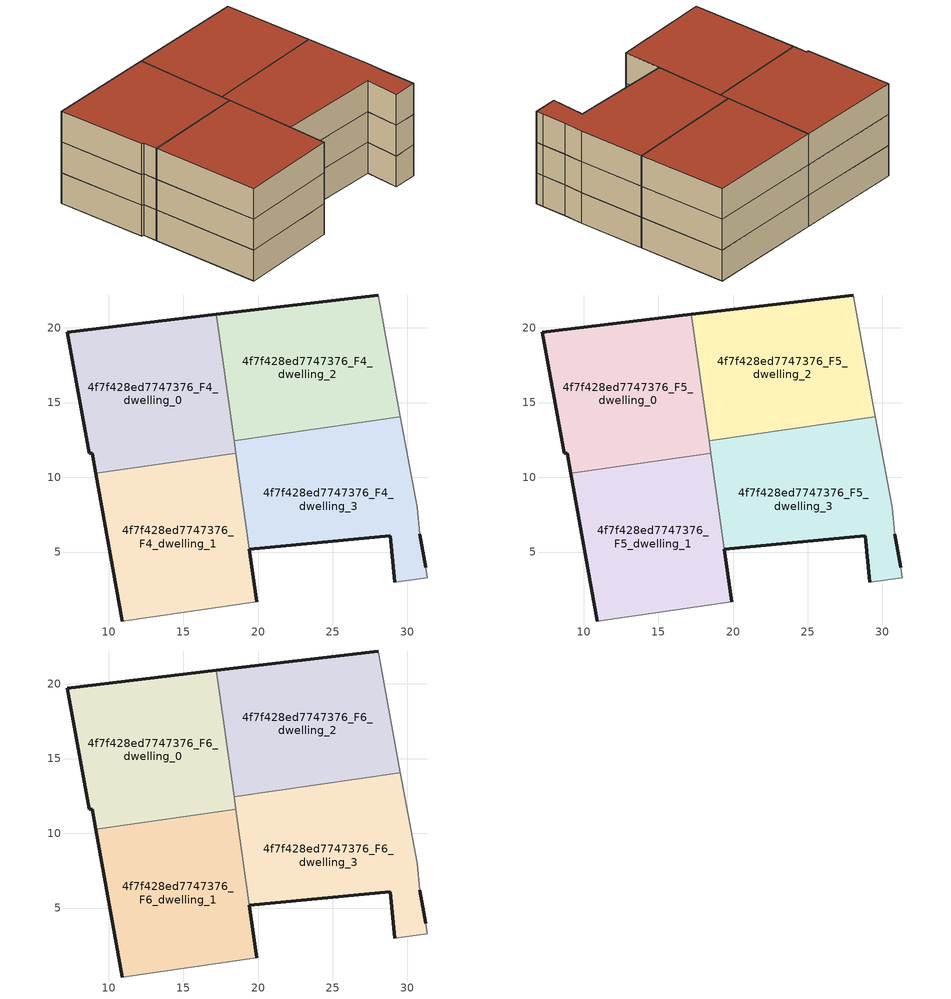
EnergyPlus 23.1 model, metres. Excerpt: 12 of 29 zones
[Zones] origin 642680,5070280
4f7f428ed7747376_F4_dwelling_0
 floor to 4f7f428ed7747376_F3_dwelling_0 (EU_floor_Construction): 18.52,11.61 17.2,20.9 7.22,19.7 8.72,11.59 8.92,11.59 9.16,10.28 z12
 wall outside (EU_wall_Construction): 9.16,10.28 8.92,11.59 8.72,11.59 7.22,19.7 17.2,20.9 z12:15
 wall to 4f7f428ed7747376_F4_dwelling_1 (EU_wall_Construction): 18.52,11.61 9.16,10.28 z12:15
 wall to 4f7f428ed7747376_F4_dwelling_2 (EU_wall_Construction): 17.2,20.9 18.4,12.46 z12:15
 wall to 4f7f428ed7747376_F4_dwelling_3 (EU_wall_Construction): 18.4,12.46 18.52,11.61 z12:15
4f7f428ed7747376_F4_dwelling_1
 floor to 4f7f428ed7747376_F3_dwelling_1 (EU_floor_Construction): 19.93,1.68 18.52,11.61 9.16,10.28 10.92,0.39 z12
 wall outside (EU_wall_Construction): 10.92,0.39 9.16,10.28 / 19.43,5.19 19.93,1.68 z12:15
 wall adiabatic (EU_wall_Construction): 19.93,1.68 10.92,0.39 z12:15
 wall to 4f7f428ed7747376_F4_dwelling_3 (EU_wall_Construction): 18.52,11.61 19.43,5.19 z12:15
4f7f428ed7747376_F4_dwelling_2
 floor to 4f7f428ed7747376_F3_dwelling_2 (EU_floor_Construction): 29.53,14.04 28.04,22.2 17.2,20.9 18.4,12.46 z12
 wall outside (EU_wall_Construction): 17.2,20.9 28.04,22.2 z12:15
 wall to 4f7f428ed7747376_F4_dwelling_3 (EU_wall_Construction): 29.53,14.04 18.4,12.46 z12:15
 wall adiabatic (EU_wall_Construction): 28.04,22.2 29.53,14.04 z12:15
4f7f428ed7747376_F4_dwelling_3
 floor to 4f7f428ed7747376_F3_dwelling_3 (EU_floor_Construction): 31.34,3.28 31.24,3.98 30.84,6.18 30.64,7.99 29.53,14.04 18.4,12.46 19.43,5.19 28.84,6.08 29.14,2.98 z12
 wall outside (EU_wall_Construction): 29.14,2.98 28.84,6.08 19.43,5.19 / 30.84,6.18 31.24,3.98 z12:15
 wall adiabatic (EU_wall_Construction): 29.53,14.04 30.64,7.99 30.84,6.18 / 31.24,3.98 31.34,3.28 29.14,2.98 z12:15
4f7f428ed7747376_F5_dwelling_0
 floor to 4f7f428ed7747376_F4_dwelling_0 (EU_floor_Construction): 18.52,11.61 17.2,20.9 7.22,19.7 8.72,11.59 8.92,11.59 9.16,10.28 z15
 wall outside (EU_wall_Construction): 9.16,10.28 8.92,11.59 8.72,11.59 7.22,19.7 17.2,20.9 z15:18
 wall to 4f7f428ed7747376_F5_dwelling_1 (EU_wall_Construction): 18.52,11.61 9.16,10.28 z15:18
 wall to 4f7f428ed7747376_F5_dwelling_2 (EU_wall_Construction): 17.2,20.9 18.4,12.46 z15:18
 wall to 4f7f428ed7747376_F5_dwelling_3 (EU_wall_Construction): 18.4,12.46 18.52,11.61 z15:18
4f7f428ed7747376_F5_dwelling_1
 floor to 4f7f428ed7747376_F4_dwelling_1 (EU_floor_Construction): 19.93,1.68 18.52,11.61 9.16,10.28 10.92,0.39 z15
 wall outside (EU_wall_Construction): 10.92,0.39 9.16,10.28 / 19.43,5.19 19.93,1.68 z15:18
 wall adiabatic (EU_wall_Construction): 19.93,1.68 10.92,0.39 z15:18
 wall to 4f7f428ed7747376_F5_dwelling_3 (EU_wall_Construction): 18.52,11.61 19.43,5.19 z15:18
4f7f428ed7747376_F5_dwelling_2
 floor to 4f7f428ed7747376_F4_dwelling_2 (EU_floor_Construction): 29.53,14.04 28.04,22.2 17.2,20.9 18.4,12.46 z15
 wall outside (EU_wall_Construction): 17.2,20.9 28.04,22.2 z15:18
 wall to 4f7f428ed7747376_F5_dwelling_3 (EU_wall_Construction): 29.53,14.04 18.4,12.46 z15:18
 wall adiabatic (EU_wall_Construction): 28.04,22.2 29.53,14.04 z15:18
4f7f428ed7747376_F5_dwelling_3
 floor to 4f7f428ed7747376_F4_dwelling_3 (EU_floor_Construction): 31.34,3.28 31.24,3.98 30.84,6.18 30.64,7.99 29.53,14.04 18.4,12.46 19.43,5.19 28.84,6.08 29.14,2.98 z15
 wall outside (EU_wall_Construction): 29.14,2.98 28.84,6.08 19.43,5.19 / 30.84,6.18 31.24,3.98 z15:18
 wall adiabatic (EU_wall_Construction): 29.53,14.04 30.64,7.99 30.84,6.18 / 31.24,3.98 31.34,3.28 29.14,2.98 z15:18
4f7f428ed7747376_F6_dwelling_0
 floor to 4f7f428ed7747376_F5_dwelling_0 (EU_floor_Construction): 18.52,11.61 17.2,20.9 7.22,19.7 8.72,11.59 8.92,11.59 9.16,10.28 z18
 wall outside (EU_wall_Construction): 9.16,10.28 8.92,11.59 8.72,11.59 7.22,19.7 17.2,20.9 z18:21
 wall to 4f7f428ed7747376_F6_dwelling_1 (EU_wall_Construction): 18.52,11.61 9.16,10.28 z18:21
 wall to 4f7f428ed7747376_F6_dwelling_2 (EU_wall_Construction): 17.2,20.9 18.4,12.46 z18:21
 wall to 4f7f428ed7747376_F6_dwelling_3 (EU_wall_Construction): 18.4,12.46 18.52,11.61 z18:21
 roof outside (EU_roof_Construction): 17.2,20.9 18.52,11.61 9.16,10.28 8.92,11.59 8.72,11.59 7.22,19.7 z21
4f7f428ed7747376_F6_dwelling_1
 floor to 4f7f428ed7747376_F5_dwelling_1 (EU_floor_Construction): 19.93,1.68 18.52,11.61 9.16,10.28 10.92,0.39 z18
 wall outside (EU_wall_Construction): 10.92,0.39 9.16,10.28 / 19.43,5.19 19.93,1.68 z18:21
 wall adiabatic (EU_wall_Construction): 19.93,1.68 10.92,0.39 z18:21
 wall to 4f7f428ed7747376_F6_dwelling_3 (EU_wall_Construction): 18.52,11.61 19.43,5.19 z18:21
 roof outside (EU_roof_Construction): 18.52,11.61 19.93,1.68 10.92,0.39 9.16,10.28 z21
4f7f428ed7747376_F6_dwelling_2
 floor to 4f7f428ed7747376_F5_dwelling_2 (EU_floor_Construction): 29.53,14.04 28.04,22.2 17.2,20.9 18.4,12.46 z18
 wall outside (EU_wall_Construction): 17.2,20.9 28.04,22.2 z18:21
 wall to 4f7f428ed7747376_F6_dwelling_3 (EU_wall_Construction): 29.53,14.04 18.4,12.46 z18:21
 wall adiabatic (EU_wall_Construction): 28.04,22.2 29.53,14.04 z18:21
 roof outside (EU_roof_Construction): 28.04,22.2 29.53,14.04 18.4,12.46 17.2,20.9 z21
4f7f428ed7747376_F6_dwelling_3
 floor to 4f7f428ed7747376_F5_dwelling_3 (EU_floor_Construction): 31.34,3.28 31.24,3.98 30.84,6.18 30.64,7.99 29.53,14.04 18.4,12.46 19.43,5.19 28.84,6.08 29.14,2.98 z18
 wall outside (EU_wall_Construction): 29.14,2.98 28.84,6.08 19.43,5.19 / 30.84,6.18 31.24,3.98 z18:21
 wall adiabatic (EU_wall_Construction): 29.53,14.04 30.64,7.99 30.84,6.18 / 31.24,3.98 31.34,3.28 29.14,2.98 z18:21
 roof outside (EU_roof_Construction): 29.53,14.04 30.64,7.99 30.84,6.18 31.24,3.98 31.34,3.28 29.14,2.98 28.84,6.08 19.43,5.19 18.4,12.46 z21
[Building]
EU S2 Campaign: North Axis=0; Terrain=City; Solar Distribution=FullExterior
[Site:Location]
Lyon-Bron: Latitude=45.75; Longitude=5; Time Zone=1; Elevation=198
[SizingPeriod:WeatherFileDays]
AnnualSizingPeriod: Begin Month=1; Begin Day of Month=1; End Month=12; End Day of Month=31; Day of Week for Start Day=Monday; Use Weather File Daylight Saving Period=No; Use Weather File Rain and Snow Indicators=No
[MATERIAL]
EU_InternalMass_Material: Roughness=MediumRough; Thickness=0.1; Conductivity=1; Density=1800; Specific Heat=900; Thermal Absorptance=0.9; Solar Absorptance=0.7; Visible Absorptance=0.7
[MATERIAL:NOMASS] Roughness=MediumRough; Thermal Absorptance=0.9; Solar Absorptance=0.7; Visible Absorptance=0.7
Name | Thermal Resistance
EU_wall_NoMass | 0.776494
EU_roof_NoMass | 0.486893
EU_floor_NoMass | 0.421597
[CONSTRUCTION]
EU_wall_Construction: EU_wall_NoMass
EU_roof_Construction: EU_roof_NoMass
EU_floor_Construction: EU_floor_NoMass
EU_InternalMass_Construction: EU_InternalMass_Material
[ZONE] Type=1; Multiplier=1; Ceiling Height=autocalculate; Floor Area=autocalculate; Part of Total Floor Area=Yes
Name | Volume
4f7f428ed7747376_F4_dwelling_0; 4f7f428ed7747376_F5_dwelling_0; 4f7f428ed7747376_F6_dwelling_0 | 279.349
4f7f428ed7747376_F4_dwelling_1; 4f7f428ed7747376_F5_dwelling_1; 4f7f428ed7747376_F6_dwelling_1 | 279.327
4f7f428ed7747376_F4_dwelling_2; 4f7f428ed7747376_F5_dwelling_2; 4f7f428ed7747376_F6_dwelling_2 | 279.354
4f7f428ed7747376_F4_dwelling_3; 4f7f428ed7747376_F5_dwelling_3; 4f7f428ed7747376_F6_dwelling_3 | 279.331
[INTERNALMASS] Construction=EU_InternalMass_Construction
Name | Zone or ZoneList | Surface Area
4f7f428ed7747376_F4_dwelling_0_EU_InternalMass | 4f7f428ed7747376_F4_dwelling_0 | 93.1161
4f7f428ed7747376_F4_dwelling_1_EU_InternalMass | 4f7f428ed7747376_F4_dwelling_1 | 93.1122
4f7f428ed7747376_F4_dwelling_2_EU_InternalMass | 4f7f428ed7747376_F4_dwelling_2 | 93.1179
4f7f428ed7747376_F4_dwelling_3_EU_InternalMass | 4f7f428ed7747376_F4_dwelling_3 | 93.1104
4f7f428ed7747376_F5_dwelling_0_EU_InternalMass | 4f7f428ed7747376_F5_dwelling_0 | 93.1161
4f7f428ed7747376_F5_dwelling_1_EU_InternalMass | 4f7f428ed7747376_F5_dwelling_1 | 93.1122
4f7f428ed7747376_F5_dwelling_2_EU_InternalMass | 4f7f428ed7747376_F5_dwelling_2 | 93.1179
4f7f428ed7747376_F5_dwelling_3_EU_InternalMass | 4f7f428ed7747376_F5_dwelling_3 | 93.1104
4f7f428ed7747376_F6_dwelling_0_EU_InternalMass | 4f7f428ed7747376_F6_dwelling_0 | 93.1161
4f7f428ed7747376_F6_dwelling_1_EU_InternalMass | 4f7f428ed7747376_F6_dwelling_1 | 93.1122
4f7f428ed7747376_F6_dwelling_2_EU_InternalMass | 4f7f428ed7747376_F6_dwelling_2 | 93.1179
4f7f428ed7747376_F6_dwelling_3_EU_InternalMass | 4f7f428ed7747376_F6_dwelling_3 | 93.1104
[OTHEREQUIPMENT] Fuel Type=Electricity; Design Level Calculation Method=Watts/Area; Power per Zone Floor Area=1; Fraction Latent=0; Fraction Radiant=0; Fraction Lost=0; Carbon Dioxide Generation Rate=0; EndUse Subcategory=EU_Step8_InternalGains
Name | Zone or ZoneList or Space or SpaceList | Schedule
EU_Step8_InternalGain_4f7f428ed7747376_F4_dwelling_0_f000 | 4f7f428ed7747376_F4_dwelling_0 | EU_Step8_GainSchedule_4f7f428ed7747376_F4_dwelling_0_f000
EU_Step8_InternalGain_4f7f428ed7747376_F4_dwelling_1_f000 | 4f7f428ed7747376_F4_dwelling_1 | EU_Step8_GainSchedule_4f7f428ed7747376_F4_dwelling_1_f000
EU_Step8_InternalGain_4f7f428ed7747376_F4_dwelling_2_f000 | 4f7f428ed7747376_F4_dwelling_2 | EU_Step8_GainSchedule_4f7f428ed7747376_F4_dwelling_2_f000
EU_Step8_InternalGain_4f7f428ed7747376_F4_dwelling_3_f000 | 4f7f428ed7747376_F4_dwelling_3 | EU_Step8_GainSchedule_4f7f428ed7747376_F4_dwelling_3_f000
EU_Step8_InternalGain_4f7f428ed7747376_F5_dwelling_0_f000 | 4f7f428ed7747376_F5_dwelling_0 | EU_Step8_GainSchedule_4f7f428ed7747376_F5_dwelling_0_f000
EU_Step8_InternalGain_4f7f428ed7747376_F5_dwelling_1_f000 | 4f7f428ed7747376_F5_dwelling_1 | EU_Step8_GainSchedule_4f7f428ed7747376_F5_dwelling_1_f000
EU_Step8_InternalGain_4f7f428ed7747376_F5_dwelling_2_f000 | 4f7f428ed7747376_F5_dwelling_2 | EU_Step8_GainSchedule_4f7f428ed7747376_F5_dwelling_2_f000
EU_Step8_InternalGain_4f7f428ed7747376_F5_dwelling_3_f000 | 4f7f428ed7747376_F5_dwelling_3 | EU_Step8_GainSchedule_4f7f428ed7747376_F5_dwelling_3_f000
EU_Step8_InternalGain_4f7f428ed7747376_F6_dwelling_0_f000 | 4f7f428ed7747376_F6_dwelling_0 | EU_Step8_GainSchedule_4f7f428ed7747376_F6_dwelling_0_f000
EU_Step8_InternalGain_4f7f428ed7747376_F6_dwelling_1_f000 | 4f7f428ed7747376_F6_dwelling_1 | EU_Step8_GainSchedule_4f7f428ed7747376_F6_dwelling_1_f000
EU_Step8_InternalGain_4f7f428ed7747376_F6_dwelling_2_f000 | 4f7f428ed7747376_F6_dwelling_2 | EU_Step8_GainSchedule_4f7f428ed7747376_F6_dwelling_2_f000
EU_Step8_InternalGain_4f7f428ed7747376_F6_dwelling_3_f000 | 4f7f428ed7747376_F6_dwelling_3 | EU_Step8_GainSchedule_4f7f428ed7747376_F6_dwelling_3_f000
[ZONEVENTILATION:DESIGNFLOWRATE] Schedule=EU_AlwaysOn; Design Flow Rate Calculation Method=AirChanges/Hour; Air Changes per Hour=0.693814; Ventilation Type=Natural; Fan Pressure Rise=0; Fan Total Efficiency=1; Constant Term Coefficient=1; Temperature Term Coefficient=0; Velocity Term Coefficient=0; Velocity Squared Term Coefficient=0; Minimum Indoor Temperature=-100; Maximum Indoor Temperature=100; Delta Temperature=-100; Minimum Outdoor Temperature=-100; Maximum Outdoor Temperature=100; Maximum Wind Speed=40
Name | Zone or ZoneList or Space or SpaceList
EU_ConstantAir_4f7f428ed7747376_F4_dwelling_0 | 4f7f428ed7747376_F4_dwelling_0
EU_ConstantAir_4f7f428ed7747376_F4_dwelling_1 | 4f7f428ed7747376_F4_dwelling_1
EU_ConstantAir_4f7f428ed7747376_F4_dwelling_2 | 4f7f428ed7747376_F4_dwelling_2
EU_ConstantAir_4f7f428ed7747376_F4_dwelling_3 | 4f7f428ed7747376_F4_dwelling_3
EU_ConstantAir_4f7f428ed7747376_F5_dwelling_0 | 4f7f428ed7747376_F5_dwelling_0
EU_ConstantAir_4f7f428ed7747376_F5_dwelling_1 | 4f7f428ed7747376_F5_dwelling_1
EU_ConstantAir_4f7f428ed7747376_F5_dwelling_2 | 4f7f428ed7747376_F5_dwelling_2
EU_ConstantAir_4f7f428ed7747376_F5_dwelling_3 | 4f7f428ed7747376_F5_dwelling_3
EU_ConstantAir_4f7f428ed7747376_F6_dwelling_0 | 4f7f428ed7747376_F6_dwelling_0
EU_ConstantAir_4f7f428ed7747376_F6_dwelling_1 | 4f7f428ed7747376_F6_dwelling_1
EU_ConstantAir_4f7f428ed7747376_F6_dwelling_2 | 4f7f428ed7747376_F6_dwelling_2
EU_ConstantAir_4f7f428ed7747376_F6_dwelling_3 | 4f7f428ed7747376_F6_dwelling_3
[HVACTEMPLATE:THERMOSTAT] Constant Heating Setpoint=20; Constant Cooling Setpoint=50
EU_HeatOnly_4f7f428ed7747376_F0_dwelling_0; EU_HeatOnly_4f7f428ed7747376_F0_dwelling_1; EU_HeatOnly_4f7f428ed7747376_F0_dwelling_2; EU_HeatOnly_4f7f428ed7747376_F0_dwelling_3; EU_HeatOnly_4f7f428ed7747376_F0_dwelling_4; EU_HeatOnly_4f7f428ed7747376_F1_dwelling_0; EU_HeatOnly_4f7f428ed7747376_F1_dwelling_1; EU_HeatOnly_4f7f428ed7747376_F1_dwelling_2; EU_HeatOnly_4f7f428ed7747376_F1_dwelling_3; EU_HeatOnly_4f7f428ed7747376_F2_dwelling_0; EU_HeatOnly_4f7f428ed7747376_F2_dwelling_1; EU_HeatOnly_4f7f428ed7747376_F2_dwelling_2; EU_HeatOnly_4f7f428ed7747376_F2_dwelling_3; EU_HeatOnly_4f7f428ed7747376_F3_dwelling_0; EU_HeatOnly_4f7f428ed7747376_F3_dwelling_1; EU_HeatOnly_4f7f428ed7747376_F3_dwelling_2; EU_HeatOnly_4f7f428ed7747376_F3_dwelling_3; EU_HeatOnly_4f7f428ed7747376_F4_dwelling_0; EU_HeatOnly_4f7f428ed7747376_F4_dwelling_1; EU_HeatOnly_4f7f428ed7747376_F4_dwelling_2; EU_HeatOnly_4f7f428ed7747376_F4_dwelling_3; EU_HeatOnly_4f7f428ed7747376_F5_dwelling_0; EU_HeatOnly_4f7f428ed7747376_F5_dwelling_1; EU_HeatOnly_4f7f428ed7747376_F5_dwelling_2; EU_HeatOnly_4f7f428ed7747376_F5_dwelling_3; EU_HeatOnly_4f7f428ed7747376_F6_dwelling_0; EU_HeatOnly_4f7f428ed7747376_F6_dwelling_1; EU_HeatOnly_4f7f428ed7747376_F6_dwelling_2; EU_HeatOnly_4f7f428ed7747376_F6_dwelling_3
[HVACTEMPLATE:ZONE:IDEALLOADSAIRSYSTEM] System Availability Schedule=EU_AlwaysOn; Maximum Heating Supply Air Temperature=50; Minimum Cooling Supply Air Temperature=13; Maximum Heating Supply Air Humidity Ratio=0.0156; Minimum Cooling Supply Air Humidity Ratio=0.0077; Heating Limit=NoLimit; Cooling Limit=NoLimit; Heating Availability Schedule=EU_AlwaysOn; Cooling Availability Schedule=EU_CoolingOff; Dehumidification Control Type=ConstantSensibleHeatRatio; Cooling Sensible Heat Ratio=0.7; Dehumidification Setpoint=60; Humidification Control Type=None; Humidification Setpoint=30; Outdoor Air Method=None; Outdoor Air Flow Rate per Person=0.00944; Outdoor Air Flow Rate per Zone Floor Area=0; Outdoor Air Flow Rate per Zone=0; Demand Controlled Ventilation Type=None; Outdoor Air Economizer Type=NoEconomizer; Heat Recovery Type=None; Sensible Heat Recovery Effectiveness=0.7; Latent Heat Recovery Effectiveness=0.65
Name | Template Thermostat
4f7f428ed7747376_F4_dwelling_0 | EU_HeatOnly_4f7f428ed7747376_F4_dwelling_0
4f7f428ed7747376_F4_dwelling_1 | EU_HeatOnly_4f7f428ed7747376_F4_dwelling_1
4f7f428ed7747376_F4_dwelling_2 | EU_HeatOnly_4f7f428ed7747376_F4_dwelling_2
4f7f428ed7747376_F4_dwelling_3 | EU_HeatOnly_4f7f428ed7747376_F4_dwelling_3
4f7f428ed7747376_F5_dwelling_0 | EU_HeatOnly_4f7f428ed7747376_F5_dwelling_0
4f7f428ed7747376_F5_dwelling_1 | EU_HeatOnly_4f7f428ed7747376_F5_dwelling_1
4f7f428ed7747376_F5_dwelling_2 | EU_HeatOnly_4f7f428ed7747376_F5_dwelling_2
4f7f428ed7747376_F5_dwelling_3 | EU_HeatOnly_4f7f428ed7747376_F5_dwelling_3
4f7f428ed7747376_F6_dwelling_0 | EU_HeatOnly_4f7f428ed7747376_F6_dwelling_0
4f7f428ed7747376_F6_dwelling_1 | EU_HeatOnly_4f7f428ed7747376_F6_dwelling_1
4f7f428ed7747376_F6_dwelling_2 | EU_HeatOnly_4f7f428ed7747376_F6_dwelling_2
4f7f428ed7747376_F6_dwelling_3 | EU_HeatOnly_4f7f428ed7747376_F6_dwelling_3
[SIZING:ZONE] Zone Cooling Design Supply Air Temperature Input Method=SupplyAirTemperature; Zone Cooling Design Supply Air Temperature=13; Zone Heating Design Supply Air Temperature Input Method=SupplyAirTemperature; Zone Heating Design Supply Air Temperature=50; Zone Cooling Design Supply Air Humidity Ratio=0.008; Zone Heating Design Supply Air Humidity Ratio=0.008; Cooling Design Air Flow Method=DesignDay; Cooling Design Air Flow Rate=0; Cooling Minimum Air Flow per Zone Floor Area=0.000762; Cooling Minimum Air Flow=0; Cooling Minimum Air Flow Fraction=0.2; Heating Design Air Flow Method=DesignDay; Heating Design Air Flow Rate=0; Heating Maximum Air Flow per Zone Floor Area=0.002032; Heating Maximum Air Flow=0.141576; Heating Maximum Air Flow Fraction=0.3; Account for Dedicated Outdoor Air System=No; Dedicated Outdoor Air System Control Strategy=NeutralSupplyAir; Dedicated Outdoor Air Low Setpoint Temperature for Design=autosize; Dedicated Outdoor Air High Setpoint Temperature for Design=autosize; Zone Load Sizing Method=Sensible Load Only No Latent Load; Zone Latent Cooling Design Supply Air Humidity Ratio Input Method=HumidityRatioDifference; Zone Cooling Design Supply Air Humidity Ratio Difference=0.005; Zone Latent Heating Design Supply Air Humidity Ratio Input Method=HumidityRatioDifference; Zone Humidification Design Supply Air Humidity Ratio Difference=0.005
4f7f428ed7747376_F4_dwelling_0; 4f7f428ed7747376_F4_dwelling_1; 4f7f428ed7747376_F4_dwelling_2; 4f7f428ed7747376_F4_dwelling_3; 4f7f428ed7747376_F5_dwelling_0; 4f7f428ed7747376_F5_dwelling_1; 4f7f428ed7747376_F5_dwelling_2; 4f7f428ed7747376_F5_dwelling_3; 4f7f428ed7747376_F6_dwelling_0; 4f7f428ed7747376_F6_dwelling_1; 4f7f428ed7747376_F6_dwelling_2; 4f7f428ed7747376_F6_dwelling_3
[SCHEDULE:CONSTANT]
Name | Hourly Value
EU_AlwaysOn | 1
EU_CoolingOff | 0
[SCHEDULE:FILE] Column Number=1; Rows to Skip at Top=0; Number of Hours of Data=8760; Column Separator=Comma; Interpolate to Timestep=No; Minutes per Item=60; Adjust Schedule for Daylight Savings=Yes
Name | File
EU_Step8_GainSchedule_4f7f428ed7747376_F4_dwelling_0_f000 | ../../schedules/4f7f428ed7747376/4f7f428ed7747376_F4_dwelling_0_f000_gain.csv
EU_Step8_GainSchedule_4f7f428ed7747376_F4_dwelling_1_f000 | ../../schedules/4f7f428ed7747376/4f7f428ed7747376_F4_dwelling_1_f000_gain.csv
EU_Step8_GainSchedule_4f7f428ed7747376_F4_dwelling_2_f000 | ../../schedules/4f7f428ed7747376/4f7f428ed7747376_F4_dwelling_2_f000_gain.csv
EU_Step8_GainSchedule_4f7f428ed7747376_F4_dwelling_3_f000 | ../../schedules/4f7f428ed7747376/4f7f428ed7747376_F4_dwelling_3_f000_gain.csv
EU_Step8_GainSchedule_4f7f428ed7747376_F5_dwelling_0_f000 | ../../schedules/4f7f428ed7747376/4f7f428ed7747376_F5_dwelling_0_f000_gain.csv
EU_Step8_GainSchedule_4f7f428ed7747376_F5_dwelling_1_f000 | ../../schedules/4f7f428ed7747376/4f7f428ed7747376_F5_dwelling_1_f000_gain.csv
EU_Step8_GainSchedule_4f7f428ed7747376_F5_dwelling_2_f000 | ../../schedules/4f7f428ed7747376/4f7f428ed7747376_F5_dwelling_2_f000_gain.csv
EU_Step8_GainSchedule_4f7f428ed7747376_F5_dwelling_3_f000 | ../../schedules/4f7f428ed7747376/4f7f428ed7747376_F5_dwelling_3_f000_gain.csv
EU_Step8_GainSchedule_4f7f428ed7747376_F6_dwelling_0_f000 | ../../schedules/4f7f428ed7747376/4f7f428ed7747376_F6_dwelling_0_f000_gain.csv
EU_Step8_GainSchedule_4f7f428ed7747376_F6_dwelling_1_f000 | ../../schedules/4f7f428ed7747376/4f7f428ed7747376_F6_dwelling_1_f000_gain.csv
EU_Step8_GainSchedule_4f7f428ed7747376_F6_dwelling_2_f000 | ../../schedules/4f7f428ed7747376/4f7f428ed7747376_F6_dwelling_2_f000_gain.csv
EU_Step8_GainSchedule_4f7f428ed7747376_F6_dwelling_3_f000 | ../../schedules/4f7f428ed7747376/4f7f428ed7747376_F6_dwelling_3_f000_gain.csv
